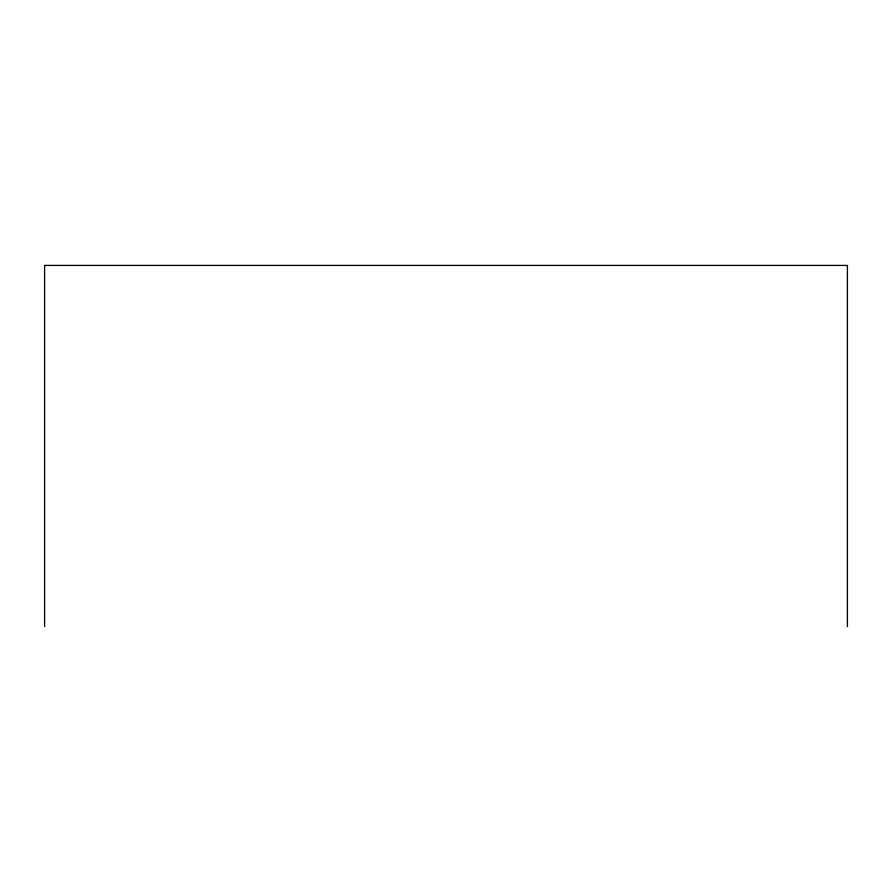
<?xml version="1.0" encoding="UTF-8"?>
<svg xmlns="http://www.w3.org/2000/svg" width="892" height="892" viewBox="0 0 892 892"><rect width="100%" height="100%" fill="white"/><g stroke="black" fill="none" stroke-linecap="round" stroke-linejoin="round"><path stroke-width="1.34" d="M847.4 626.574L847.4 265.426L44.6 265.426L44.6 626.574"/></g></svg>
